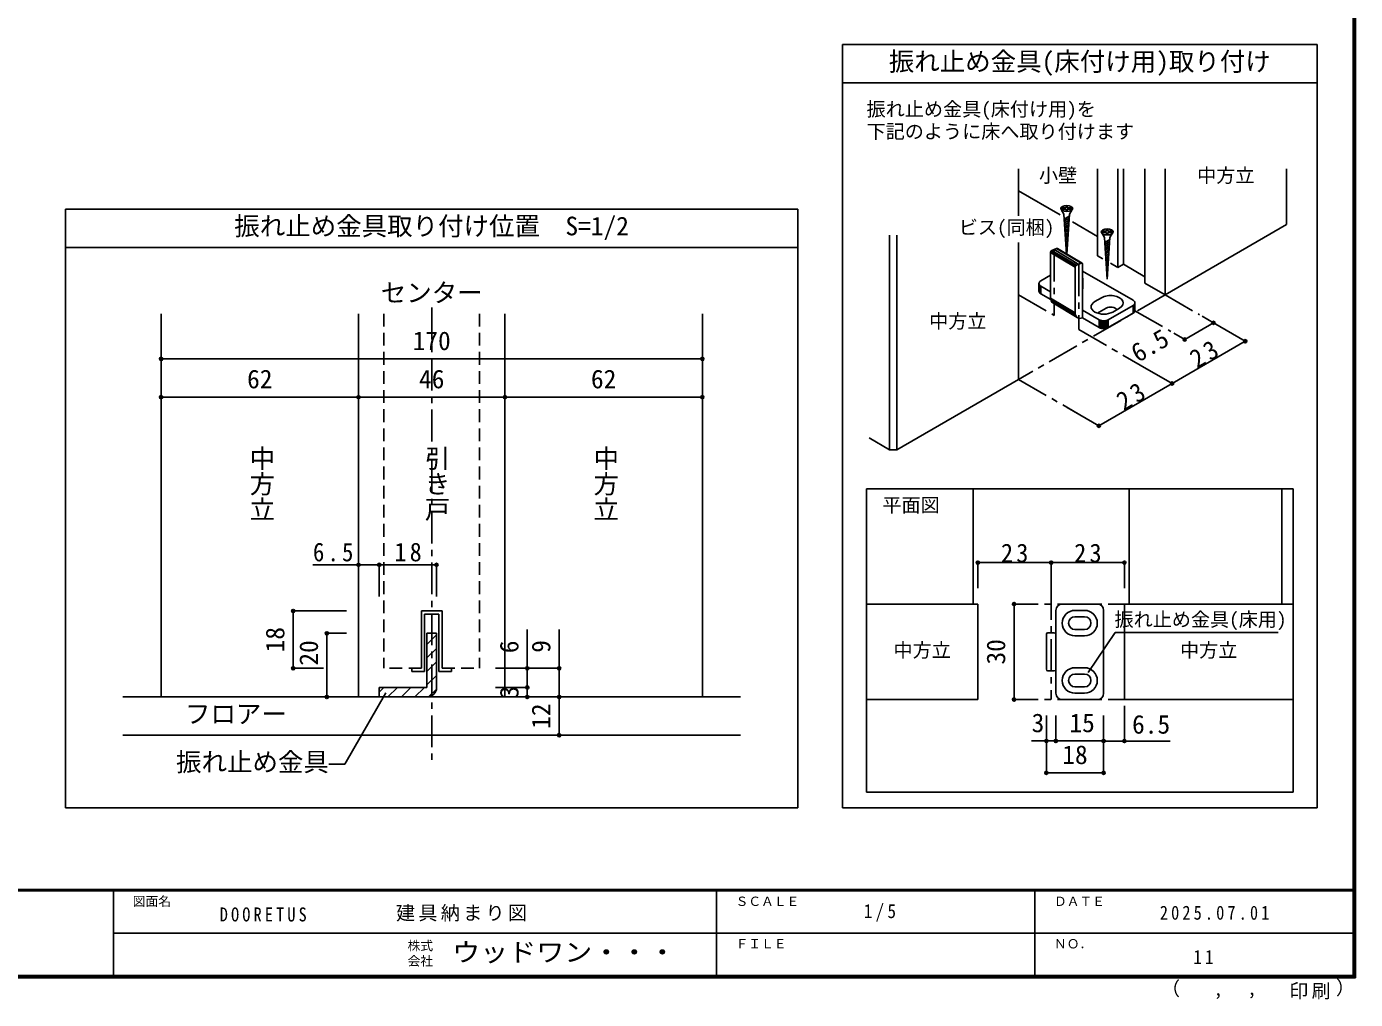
# Model space of a CAD drawing. Units: millimetres, scale not verified, with parts at other scales. Extents: x -1000 to 950, y -718 to 696.
# Drawn here: x -93 to 950, y -718 to 46 of the extents above; entities that cross this region are included whole.
import ezdxf
from ezdxf.enums import TextEntityAlignment as Align

# ---------------------------------------------------------------- set-up
doc = ezdxf.new("R2010")
doc.units = ezdxf.units.MM
doc.header["$LTSCALE"] = 5
doc.header["$PDMODE"] = 32
doc.header["$PDSIZE"] = 2.5
doc.linetypes.add('CHAIN1', pattern=[8, 5, -1, 1, -1])
doc.linetypes.add('DASHED2', pattern=[3, 2, -1])
for name, color, linetype in [('5-0', 7, 'Continuous'), ('6-0', 7, 'Continuous'), ('F-1_枠', 6, 'Continuous'), ('F-A_文字', 7, 'Continuous')]:
    doc.layers.add(name, color=color, linetype=linetype)
doc.styles.add('@ＭＳ ゴシック', font='')
doc.styles.add('ＭＳ ゴシック', font='')
doc.styles.get('@ＭＳ ゴシック').set_extended_font_data('@MS Gothic')
doc.styles.get('ＭＳ ゴシック').set_extended_font_data('MS Gothic')

msp = doc.modelspace()

# ---------------------------------------------------------------- linework, layer by layer
at = {"layer": '5-0', "color": 3}
for p, q in [((547.274, 31.633), (919.986, 31.633)), ((547.274, -567.5), (547.274, 31.633)), ((919.986, -567.5), (919.986, 31.633)), ((547.274, 1.633), (919.986, 1.633)), ((-62.726, -567.5), (-62.726, -97.5)), ((-62.726, -97.5), (512.274, -97.5)), ((512.274, -97.5), (512.274, -567.5)), ((-62.726, -127.5), (512.274, -127.5)), ((-62.726, -567.5), (512.274, -567.5)), ((547.274, -567.5), (919.986, -567.5))]:
    msp.add_line(p, q, dxfattribs=at)
at = {"layer": '5-0', "color": 2}
for p, q in [((685.522, -65.971), (685.522, -102.795)), ((747.489, -65.971), (747.489, -134.197)), ((763.399, -65.971), (763.399, -143.382)), ((767.819, -65.971), (767.819, -140.831)), ((784.613, -65.971), (784.613, -155.63)), ((800.522, -65.971), (800.522, -164.815)), ((895.982, -65.971), (895.982, -109.702)), ((584.063, -286.324), (584.063, -117.904)), ((685.522, -123.651), (685.522, -231.21)), ((751.582, -136.559), (747.489, -134.197)), ((763.399, -143.382), (757.637, -140.055)), ((767.819, -140.831), (763.399, -143.382)), ((784.613, -150.526), (767.819, -140.831))]:
    msp.add_line(p, q, dxfattribs=at)
at = {"layer": '5-0'}
for p, q in [((685.522, -83.111), (718.119, -101.93)), ((719.299, -98.285), (721.124, -101.445)), ((719.405, -96.513), (719.405, -97.547)), ((719.405, -96.513), (722.768, -96.513)), ((719.405, -97.547), (722.768, -97.547)), ((723.197, -132.747), (721.124, -101.445)), ((725.341, -103.019), (721.377, -105.264)), ((722.768, -94.997), (723.801, -94.997)), ((722.768, -96.513), (722.768, -94.997)), ((722.768, -99.063), (722.768, -97.547)), ((722.768, -99.063), (723.801, -99.063)), ((723.365, -132.847), (725.445, -101.445)), ((723.801, -96.513), (723.801, -94.997)), ((723.801, -96.513), (727.164, -96.513)), ((723.801, -97.547), (727.164, -97.547)), ((723.801, -99.063), (723.801, -97.547)), ((727.27, -98.285), (725.445, -101.445)), ((727.164, -97.547), (727.164, -96.513)), ((725.233, -104.648), (721.477, -106.774)), ((725.125, -106.276), (721.577, -108.285)), ((725.018, -107.904), (721.677, -109.795)), ((724.91, -109.532), (721.777, -111.306)), ((724.802, -111.16), (721.877, -112.816)), ((724.694, -112.788), (721.977, -114.326)), ((724.586, -114.416), (722.077, -115.837)), ((727.929, -107.594), (747.489, -118.887)), ((754.587, -113.369), (755.621, -113.369)), ((754.587, -114.885), (754.587, -113.369)), ((755.621, -114.885), (755.621, -113.369)), ((724.478, -116.045), (722.177, -117.347)), ((724.37, -117.673), (722.277, -118.858)), ((724.263, -119.301), (722.377, -120.368)), ((724.155, -120.929), (722.477, -121.879)), ((724.047, -122.557), (722.577, -123.389)), ((723.939, -124.185), (722.677, -124.899)), ((751.119, -116.657), (752.943, -119.816)), ((751.224, -114.885), (751.224, -115.918)), ((751.224, -114.885), (754.587, -114.885)), ((751.224, -115.918), (754.587, -115.918)), ((755.104, -152.435), (752.943, -119.816)), ((757.161, -121.391), (753.196, -123.635)), ((757.053, -123.019), (753.296, -125.146)), ((756.945, -124.647), (753.396, -126.656)), ((754.587, -117.434), (754.587, -115.918)), ((754.587, -117.434), (755.621, -117.434)), ((755.104, -152.435), (757.265, -119.816)), ((755.621, -114.885), (758.984, -114.885)), ((755.621, -115.918), (758.984, -115.918)), ((755.621, -117.434), (755.621, -115.918)), ((759.089, -116.657), (757.265, -119.816)), ((758.984, -115.918), (758.984, -114.885)), ((710.63, -131.573), (710.63, -167.297)), ((729.914, -143.064), (710.63, -131.573)), ((729.946, -142.77), (710.663, -131.28)), ((730.042, -142.469), (710.758, -130.978)), ((730.194, -142.181), (710.91, -130.69)), ((730.392, -141.926), (711.109, -130.435)), ((730.623, -141.721), (711.34, -130.23)), ((711.587, -130.089), (715.418, -128.482)), ((730.871, -141.58), (711.587, -130.089)), ((734.949, -139.906), (715.665, -128.415)), ((735.18, -139.917), (715.896, -128.426)), ((735.378, -140.006), (716.095, -128.515)), ((723.831, -125.813), (722.777, -126.41)), ((723.723, -127.441), (722.877, -127.92)), ((723.615, -129.07), (722.978, -129.431)), ((723.507, -130.698), (723.078, -130.941)), ((756.837, -126.275), (753.497, -128.166)), ((756.729, -127.903), (753.597, -129.677)), ((756.622, -129.531), (753.697, -131.187)), ((756.514, -131.159), (753.797, -132.698)), ((756.406, -132.788), (753.897, -134.208)), ((756.298, -134.416), (753.997, -135.719)), ((735.659, -182.872), (735.659, -140.654)), ((756.19, -136.044), (754.097, -137.229)), ((756.082, -137.672), (754.197, -138.739)), ((755.974, -139.3), (754.297, -140.25)), ((755.867, -140.928), (754.397, -141.76)), ((755.759, -142.556), (754.497, -143.271)), ((755.651, -144.185), (754.597, -144.781)), ((755.543, -145.813), (754.697, -146.291)), ((701.491, -155.826), (701.491, -161.95)), ((702.955, -153.785), (710.63, -149.354)), ((775.434, -169.094), (735.659, -146.13)), ((735.936, -152.764), (735.936, -158.888)), ((755.435, -147.441), (754.797, -147.802)), ((755.327, -149.069), (754.897, -149.312)), ((701.661, -156.573), (701.661, -162.697)), ((702.161, -157.269), (702.161, -163.393)), ((702.955, -157.867), (702.955, -163.991)), ((710.63, -162.298), (702.955, -157.867)), ((710.734, -168.482), (702.955, -163.991)), ((730.109, -180.387), (710.826, -168.896)), ((730.683, -181.712), (711.4, -170.222)), ((731.596, -182.674), (712.313, -171.184)), ((748.917, -184.403), (735.659, -176.749)), ((745.382, -170.115), (750.685, -167.053)), ((754.22, -175.218), (748.917, -178.28)), ((775.434, -173.176), (755.988, -184.403)), ((759.524, -178.28), (764.827, -175.218)), ((775.434, -173.176), (775.434, -179.3)), ((776.228, -172.579), (776.228, -178.702)), ((776.728, -171.882), (776.728, -178.006)), ((776.898, -171.135), (776.898, -177.259)), ((748.917, -190.527), (735.659, -182.872)), ((748.917, -184.403), (748.917, -190.527)), ((749.953, -184.862), (749.953, -190.986)), ((751.159, -185.15), (751.159, -191.274)), ((752.453, -185.249), (752.453, -191.373)), ((753.747, -185.15), (753.747, -191.274)), ((754.953, -184.862), (754.953, -190.986)), ((775.434, -179.3), (755.988, -190.527)), ((755.988, -184.403), (755.988, -190.527)), ((566.138, -317.079), (900.997, -317.079)), ((566.138, -555.241), (566.138, -317.079)), ((900.997, -317.079), (900.997, -555.241)), ((900.997, -555.241), (566.138, -555.241))]:
    msp.add_line(p, q, dxfattribs=at)
at = {"layer": '5-0', "color": 4, "linetype": 'CHAIN1'}
for p, q in [((800.522, -164.815), (685.522, -231.21)), ((800.522, -164.815), (827.628, -180.465)), ((776.898, -177.259), (805.04, -193.506))]:
    msp.add_line(p, q, dxfattribs=at)
at = {"layer": '5-0', "color": 4}
for p, q in [((838.56, -186.776), (815.971, -199.818)), ((838.56, -186.776), (829.589, -181.597)), ((807.33, -194.829), (815.971, -199.818))]:
    msp.add_line(p, q, dxfattribs=at)
at = {"layer": '5-0', "color": 2}
for points in [[(784.613, -155.63), (800.522, -164.815), (895.982, -109.702)], [(590.063, -117.967), (590.063, -286.324), (685.522, -231.21)], [(568.153, -277.138), (584.063, -286.324), (590.063, -286.387)]]:
    msp.add_lwpolyline(points, dxfattribs=at)
at = {"layer": '5-0'}
for points in [[(730.871, -141.58), (734.701, -139.973), (715.418, -128.482)], [(729.914, -143.064), (729.914, -178.788), (710.63, -167.297)]]:
    msp.add_lwpolyline(points, dxfattribs=at)
at = {"layer": '5-0', "color": 4}
msp.add_lwpolyline([(740.225, -461.235), (761.449, -429.867), (889.436, -429.867)], dxfattribs=at)
at = {"layer": '5-0'}
for centre in [(723.284, -97.03), (755.104, -115.402)]:
    msp.add_ellipse(centre, major_axis=(4.71, 0), ratio=0.5, dxfattribs=at)
for centre, major_axis, ratio, start_param, end_param in [((711.587, -131.172), (0.64, 1.074), 0.663414, 0.73181839, 2.30261472), ((715.418, -129.565), (0.64, 1.074), 0.663414, 6.22960554, 7.0150037), ((730.871, -142.662), (0.64, 1.074), 0.663414, 0.73181839, 2.30261472), ((734.701, -141.055), (0.64, 1.074), 0.663414, 5.44420737, 7.0150037), ((706.491, -155.826), (-5, 0), 0.57735, 5.49778714, 7.06858347), ((725.936, -152.764), (10, 0), 0.57735, 6.04714601, 6.5192246), ((706.491, -161.95), (-5, 0), 0.57735, 6.28318531, 7.06858347), ((725.936, -158.888), (10, 0), 0.57735, 6.04714601, 6.5192246), ((757.756, -171.135), (10, 0), 0.57735, 5.49778714, 8.6393798), ((716.375, -164.887), (3.839, 6.443), 0.663414, 2.30261472, 3.08801288), ((752.453, -174.197), (10, 0), 0.57735, 2.35619449, 5.49778714), ((757.756, -177.259), (5, 0), 0.57735, 0.26179939, 2.35619449), ((771.898, -171.135), (-5, 0), 0.57735, 2.35619449, 3.92699082), ((771.898, -177.259), (-5, 0), 0.57735, 2.35619449, 3.14159265), ((735.659, -176.377), (3.839, 6.443), 0.663414, 2.30261472, 3.87341104), ((752.453, -180.321), (5, 0), 0.57735, 2.35619449, 2.78022553), ((752.453, -182.362), (-5, 0), 0.57735, 0.78539816, 2.35619449), ((752.453, -188.486), (-5, 0), 0.57735, 0.78539816, 2.35619449)]:
    msp.add_ellipse(centre, major_axis=major_axis, ratio=ratio, start_param=start_param, end_param=end_param, dxfattribs=at)
for p in [(838.56, -186.776), (815.971, -199.818)]:
    msp.add_point(p, dxfattribs=at)
at = {"layer": '6-0', "color": 4, "linetype": 'CHAIN1'}
for p, q in [((713.503, -129.286), (713.503, -180.969)), ((713.503, -129.286), (732.786, -140.864)), ((732.786, -140.864), (732.786, -192.103)), ((685.522, -164.815), (713.503, -180.969)), ((224.774, -174.852), (224.774, -532.789)), ((732.786, -192.103), (781.06, -219.974)), ((685.522, -231.21), (736.758, -260.791)), ((711.067, -394.979), (711.067, -482.479)), ((820.962, -407.479), (698.113, -407.479)), ((768.567, -407.479), (768.567, -494.979)), ((820.962, -482.479), (698.113, -482.479))]:
    msp.add_line(p, q, dxfattribs=at)
at = {"layer": '6-0', "color": 3}
for p, q in [((12.274, -179.652), (12.274, -480.443)), ((167.274, -179.652), (167.274, -480.443)), ((282.274, -480.443), (282.274, -179.652)), ((437.274, -480.443), (437.274, -179.652)), ((653.567, -407.479), (566.138, -407.479)), ((653.567, -407.479), (653.567, -482.479)), ((768.567, -407.479), (768.567, -482.479)), ((768.567, -407.479), (900.997, -407.479)), ((221.024, -430.443), (228.524, -430.443)), ((221.024, -430.443), (221.024, -472.943)), ((228.524, -472.943), (228.524, -430.443)), ((183.524, -472.943), (183.524, -480.443)), ((183.524, -472.943), (221.024, -472.943)), ((221.024, -480.443), (183.524, -480.443)), ((566.138, -482.479), (653.567, -482.479)), ((900.997, -482.479), (768.567, -482.479))]:
    msp.add_line(p, q, dxfattribs=at)
at = {"layer": '6-0', "linetype": 'DASHED2'}
for p, q in [((187.274, -179.652), (187.274, -457.943)), ((262.274, -179.652), (262.274, -457.943)), ((216.649, -457.943), (216.649, -412.943)), ((232.899, -412.943), (216.649, -412.943)), ((232.899, -412.943), (232.899, -457.943)), ((216.648, -457.943), (187.274, -457.943)), ((232.899, -457.943), (262.274, -457.943))]:
    msp.add_line(p, q, dxfattribs=at)
at = {"layer": '6-0', "color": 4}
for p, q in [((863.56, -201.21), (838.56, -186.776)), ((863.56, -201.21), (806.06, -234.407)), ((12.274, -215.081), (437.274, -215.081)), ((12.274, -215.081), (12.274, -270.081)), ((437.274, -215.081), (437.274, -270.081)), ((806.06, -234.407), (781.06, -219.974)), ((806.06, -234.407), (748.56, -267.605)), ((12.274, -245.081), (167.274, -245.081)), ((167.274, -245.081), (167.274, -270.081)), ((167.274, -245.081), (282.274, -245.081)), ((282.274, -245.081), (282.274, -270.081)), ((282.274, -245.081), (437.274, -245.081)), ((748.56, -267.605), (723.56, -253.171)), ((653.567, -374.979), (653.567, -394.979)), ((711.067, -374.979), (653.567, -374.979)), ((711.067, -374.979), (711.067, -394.979)), ((768.567, -374.979), (711.067, -374.979)), ((768.567, -374.979), (768.567, -394.979)), ((183.524, -376.693), (131.473, -376.693)), ((167.274, -376.693), (167.274, -401.693)), ((228.524, -376.693), (183.524, -376.693)), ((183.524, -376.693), (183.524, -401.693)), ((228.524, -376.693), (228.524, -401.693)), ((115.953, -412.943), (157.899, -412.943)), ((115.953, -457.943), (115.953, -412.943)), ((681.935, -407.479), (698.113, -407.479)), ((681.935, -482.479), (681.935, -407.479)), ((299.774, -472.943), (299.774, -427.349)), ((324.774, -480.443), (324.774, -427.349)), ((142.369, -480.443), (142.369, -430.443)), ((142.369, -430.443), (157.899, -430.443)), ((221.024, -439.149), (228.524, -431.649)), ((221.024, -449.755), (228.524, -442.255)), ((115.953, -457.943), (139.733, -457.943)), ((221.024, -460.362), (228.524, -452.862)), ((324.774, -457.943), (274.774, -457.943)), ((221.024, -470.968), (228.524, -463.468)), ((183.524, -476.649), (187.23, -472.943)), ((190.337, -480.443), (197.837, -472.943)), ((200.944, -480.443), (208.443, -472.943)), ((211.55, -480.443), (219.05, -472.943)), ((222.259, -480.341), (228.424, -474.175)), ((299.774, -472.943), (274.774, -472.943)), ((299.774, -480.443), (299.774, -472.943)), ((142.369, -480.443), (157.899, -480.443)), ((324.774, -480.443), (274.774, -480.443)), ((324.774, -510.443), (324.774, -480.443)), ((681.935, -482.479), (698.113, -482.479)), ((707.317, -514.979), (707.317, -494.979)), ((714.817, -514.979), (714.817, -494.979)), ((752.317, -494.979), (752.317, -539.979)), ((768.567, -514.995), (768.567, -494.979)), ((324.774, -510.443), (274.774, -510.443)), ((324.774, -510.443), (274.774, -510.443)), ((695.752, -514.979), (714.817, -514.979)), ((707.317, -539.979), (707.317, -514.979)), ((714.817, -514.979), (752.317, -514.979)), ((804.628, -514.995), (752.317, -514.995)), ((707.317, -539.979), (752.317, -539.979))]:
    msp.add_line(p, q, dxfattribs=at)
at = {"layer": '6-0'}
for p, q in [((649.817, -317.079), (649.817, -407.479)), ((772.317, -317.079), (772.317, -407.479)), ((892.317, -407.479), (892.317, -317.079)), ((216.649, -457.943), (216.649, -412.943)), ((216.649, -412.943), (232.899, -412.943)), ((219.149, -460.443), (219.149, -415.443)), ((230.399, -415.443), (219.149, -415.443)), ((230.399, -415.443), (230.399, -460.443)), ((232.899, -412.943), (232.899, -457.943)), ((714.817, -477.479), (714.817, -412.479)), ((719.817, -407.479), (747.317, -407.479)), ((737.317, -412.479), (729.817, -412.479)), ((752.317, -477.479), (752.317, -412.479)), ((737.317, -417.479), (729.817, -417.479)), ((729.817, -427.479), (737.317, -427.479)), ((707.317, -458.729), (707.317, -431.229)), ((713.567, -429.979), (708.567, -429.979)), ((737.317, -432.479), (729.817, -432.479)), ((209.149, -457.943), (216.649, -457.943)), ((209.149, -460.443), (209.149, -457.943)), ((232.899, -457.943), (240.399, -457.943)), ((240.399, -457.943), (240.399, -460.443)), ((729.817, -457.479), (737.317, -457.479)), ((219.149, -460.443), (209.149, -460.443)), ((230.399, -460.443), (240.399, -460.443)), ((713.567, -459.979), (708.567, -459.979)), ((737.317, -462.479), (729.817, -462.479)), ((188.824, -477.231), (156.532, -533.162)), ((729.817, -472.479), (737.317, -472.479)), ((729.817, -477.479), (737.317, -477.479)), ((747.317, -482.479), (719.817, -482.479)), ((156.532, -533.162), (144.032, -533.162))]:
    msp.add_line(p, q, dxfattribs=at)
at = {"layer": '6-0', "color": 2}
for p, q in [((-17.726, -480.443), (467.274, -480.443)), ((-17.726, -510.443), (467.274, -510.443))]:
    msp.add_line(p, q, dxfattribs=at)
at = {"layer": '6-0'}
for centre, radius, start, end in [((719.817, -412.479), 5, 90, 180), ((729.817, -422.479), 10, 90, 270), ((737.317, -422.479), 10, 270, 90), ((747.317, -412.479), 5, 0, 90), ((729.817, -422.479), 5, 90, 270), ((737.317, -422.479), 5, 270, 90), ((708.567, -431.229), 1.25, 90, 180), ((713.567, -431.229), 1.25, 0, 90), ((708.567, -458.729), 1.25, 180, 270), ((713.567, -458.729), 1.25, 270, 0), ((729.817, -467.479), 10, 90, 270), ((737.317, -467.479), 10, 270, 90), ((729.817, -467.479), 5, 90, 270), ((737.317, -467.479), 5, 270, 90), ((719.817, -477.479), 5, 180, 270), ((747.317, -477.479), 5, 270, 0)]:
    msp.add_arc(centre, radius, start, end, dxfattribs=at)
at = {"layer": '6-0', "color": 3}
msp.add_arc((221.024, -472.943), 7.5, 270, 0, dxfattribs=at)
at = {"layer": '6-0'}
for p in [(863.56, -201.21), (12.274, -215.081), (437.274, -215.081), (806.06, -234.407), (12.274, -245.081), (167.274, -245.081), (282.274, -245.081), (437.274, -245.081), (748.56, -267.605), (167.274, -376.693), (183.524, -376.693), (228.524, -376.693), (653.567, -374.979), (711.067, -374.979), (768.567, -374.979), (681.935, -407.479), (115.953, -412.943), (142.369, -430.443), (115.953, -457.943), (299.774, -457.943), (324.774, -457.943), (142.369, -480.443), (299.774, -472.943), (299.774, -480.443), (324.774, -480.443), (681.935, -482.479), (324.774, -510.443), (707.317, -514.979), (714.817, -514.979), (752.317, -514.979), (752.317, -514.995), (768.567, -514.995), (707.317, -539.979), (752.317, -539.979)]:
    msp.add_point(p, dxfattribs=at)
at = {"layer": 'F-1_枠'}
for p, q in [((948.333, 695.833), (948.333, -700.833)), ((949.166, 695.833), (949.166, -700.833)), ((950, 695.833), (950, -700.833)), ((950, -631.667), (-1000, -631.667)), ((950, -632.5), (-1000, -632.5)), ((-25, -632.5), (-25, -699.167)), ((448.333, -632.5), (448.333, -699.167)), ((698.333, -632.5), (698.333, -699.167)), ((-25, -665.833), (948.333, -665.834)), ((950, -699.167), (-1000, -699.167)), ((950, -700), (-1000, -700)), ((950, -700.833), (-1000, -700.833))]:
    msp.add_line(p, q, dxfattribs=at)

# ---------------------------------------------------------------- texts
at = {"layer": '5-0', "style": 'ＭＳ ゴシック'}
for s, height, p in [('振れ止め金具(床付け用)取り付け', 14.66, (583.63, 6.633)), ('振れ止め金具(床付け用)を', 11, (566.183, -27.826)), ('下記のように床へ取り付けます', 11, (566.183, -45.362)), ('小壁', 11, (701.506, -79.815)), ('中方立', 11, (825.752, -79.815)), ('振れ止め金具取り付け位置\u3000S=1/2', 14.66, (69.774, -122.5)), ('ビス(同梱)', 11, (638.581, -120.593)), ('中方立', 11, (615.293, -194.186)), ('平面図', 11, (578.58, -338.556)), ('中方立', 11, (587.353, -452.479)), ('中方立', 11, (812.282, -452.479))]:
    msp.add_text(s, height=height, dxfattribs=at).set_placement(p, align=Align.BOTTOM_LEFT)
msp.add_text('6.5', height=14.66, rotation=30, dxfattribs=at).set_placement((781.462, -222.131), align=Align.BOTTOM_LEFT)
at = {"layer": '6-0', "style": 'ＭＳ ゴシック'}
for s, height, p in [('センター', 14.66, (184.774, -174.852)), ('170', 14.66, (209.774, -212.581)), ('62', 14.66, (79.774, -242.581)), ('46', 14.66, (214.774, -242.581)), ('62', 14.66, (349.774, -242.581)), ('振れ止め金具(床用)', 11, (760.853, -428.368)), ('フロアー', 14.66, (31.024, -505.443)), ('3', 14.66, (695.752, -512.479)), ('15', 14.66, (725.442, -512.479)), ('6.5', 14.66, (774.628, -513.607)), ('18', 14.66, (719.817, -537.479)), ('振れ止め金具', 14.66, (24.032, -543.162))]:
    msp.add_text(s, height=height, dxfattribs=at).set_placement(p, align=Align.BOTTOM_LEFT)
at = {"layer": '6-0'}
for s, rotation, style, p in [('中方立', 270, '@ＭＳ ゴシック', (79.774, -283.011)), ('引き戸', 270, '@ＭＳ ゴシック', (217.274, -283.011)), ('中方立', 270, '@ＭＳ ゴシック', (349.774, -283.011)), ('18', 90, 'ＭＳ ゴシック', (113.453, -445.443)), ('20', 90, 'ＭＳ ゴシック', (139.869, -455.843)), ('6', 90, 'ＭＳ ゴシック', (297.274, -446.099)), ('9', 90, 'ＭＳ ゴシック', (322.274, -445.741)), ('30', 90, 'ＭＳ ゴシック', (679.435, -454.979)), ('3', 90, 'ＭＳ ゴシック', (297.274, -481.693)), ('12', 90, 'ＭＳ ゴシック', (322.274, -505.443))]:
    msp.add_text(s, height=14.66, rotation=rotation, dxfattribs=dict(at, style=style)).set_placement(p, align=Align.BOTTOM_LEFT)
at = {"layer": '6-0', "char_height": 14.66, "attachment_point": 7, "rotation": 30, "style": 'ＭＳ ゴシック'}
for insert in [(825.608, -223.121), (768.108, -256.319)]:
    msp.add_mtext('\\T1.27;\\W0.95;23', dxfattribs=dict(at, insert=insert))
at = {"layer": '6-0', "char_height": 14.66, "attachment_point": 7, "style": 'ＭＳ ゴシック'}
for s, insert in [('\\T1.27;\\W0.9;6.5', (131.473, -374.193)), ('\\T1.27;\\W0.95;18', (195.399, -374.193)), ('\\T1.27;\\W0.95;23', (671.692, -374.979)), ('\\T1.27;\\W0.95;23', (729.192, -374.979))]:
    msp.add_mtext(s, dxfattribs=dict(at, insert=insert))
at = {"layer": 'F-A_文字', "style": 'ＭＳ ゴシック'}
for s, height, p in [('図面名', 7.331, (-10, -646.667)), ('ＳＣＡＬＥ', 7.331, (463.333, -646.667)), ('ＤＡＴＥ', 7.331, (713.333, -646.667)), ('株式', 7.331, (205.833, -681.5)), ('ＦＩＬＥ', 7.331, (463.333, -680)), ('ＮＯ．', 7.331, (713.333, -680.001)), ('会社', 7.331, (205.833, -693.5)), ('（', 11, (797.339, -718.052)), ('）', 11, (934.734, -717.355)), (',', 11, (838.546, -718.052)), (',', 11, (865.033, -717.588))]:
    msp.add_text(s, height=height, dxfattribs=at).set_placement(p, align=Align.BOTTOM_LEFT)
at = {"layer": 'F-A_文字', "style": 'ＭＳ ゴシック', "width": 1.1}
msp.add_text('ウッドワン・・・', height=14.66, dxfattribs=at).set_placement((240.833, -692.5), align=Align.BOTTOM_LEFT)
at = {"layer": 'F-A_文字', "char_height": 11, "attachment_point": 7, "style": 'ＭＳ ゴシック'}
for s, insert in [('\\T1.39;\\W0.85;DOORETUS', (58.333, -656.798)), ('\\T1.17;建具納まり図', (196.736, -656.667)), ('\\T1.38;\\W0.9;1/5\\~', (563.958, -656.667)), ('\\T1.39;\\W0.85;2025.07.01', (796.458, -655.417)), ('\\T1.36;\\W0.9;11', (822.708, -690.001)), ('\\T1.17;印刷', (898.025, -717.82))]:
    msp.add_mtext(s, dxfattribs=dict(at, insert=insert))

doc.saveas('drawing.dxf')
